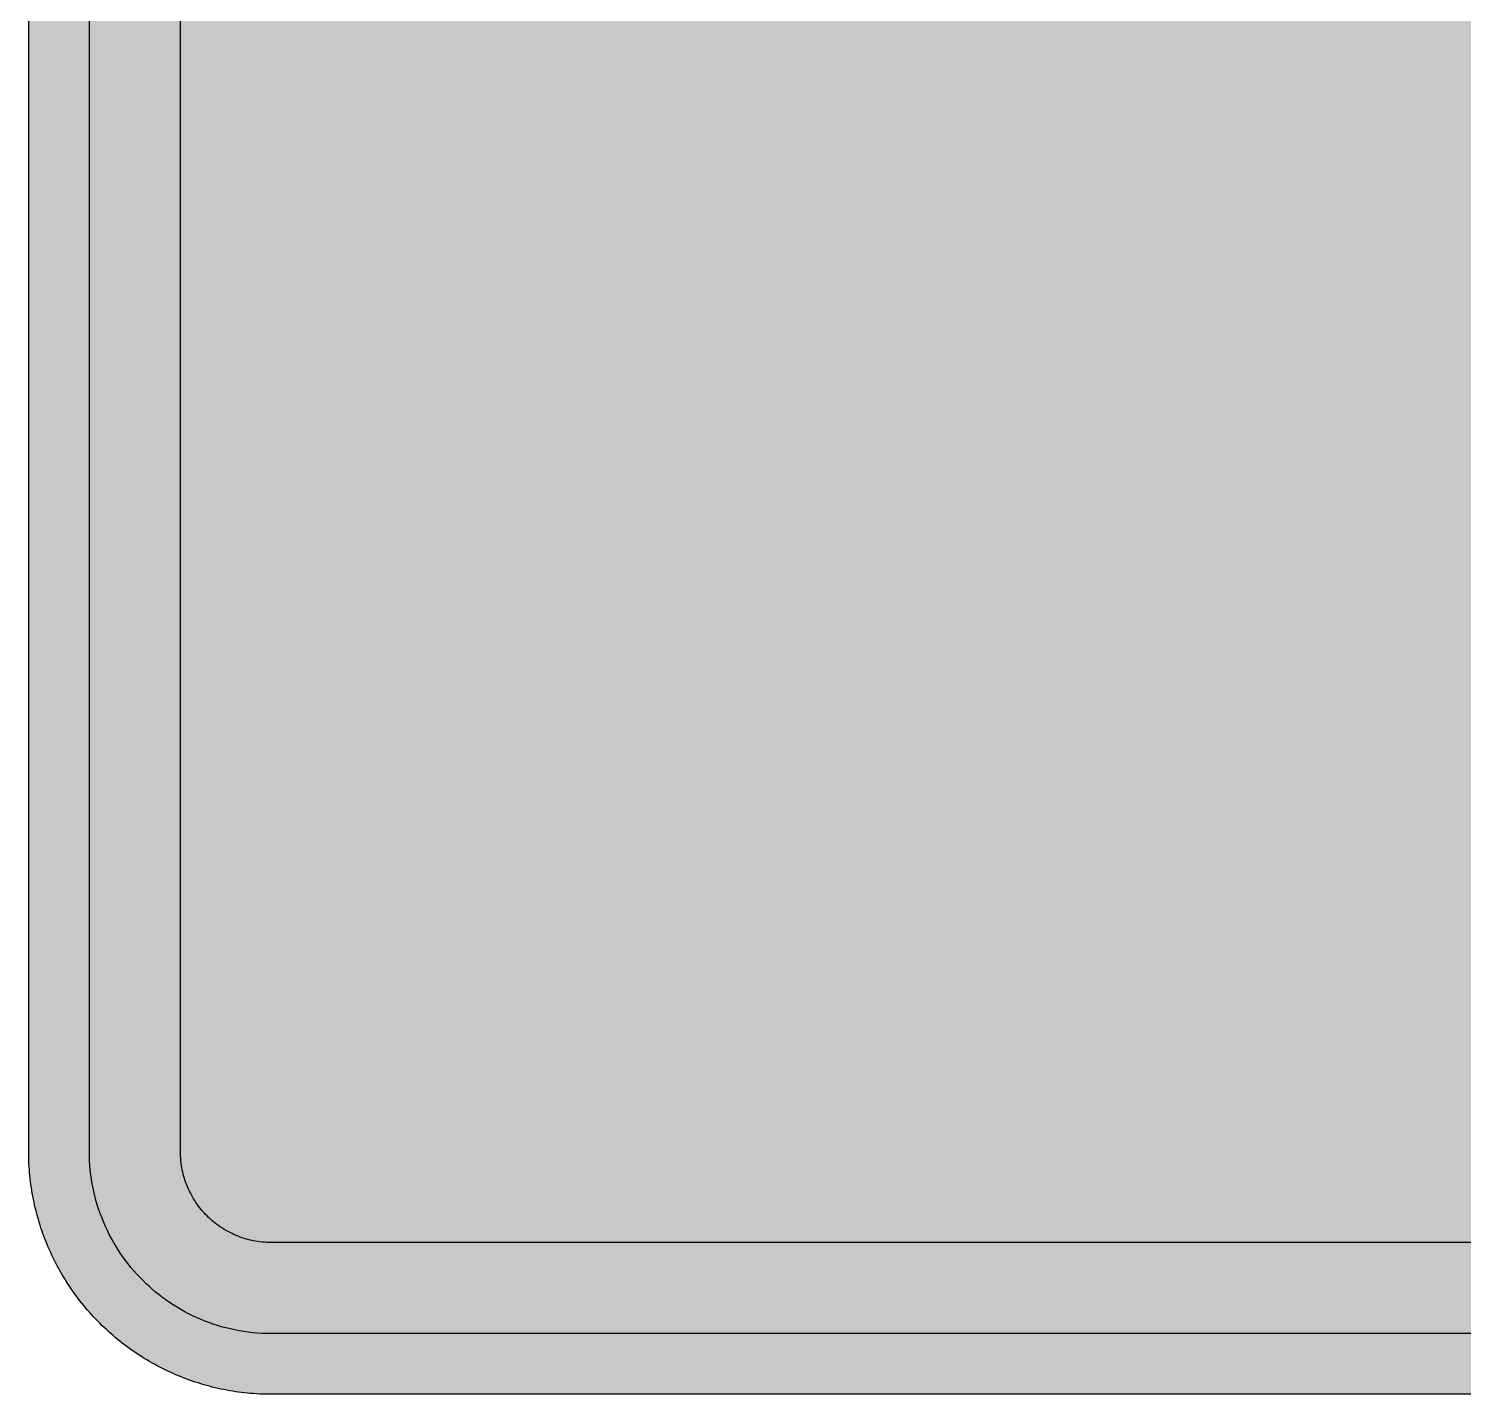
# Model space of a CAD drawing. Header units: millimetres. Extents: x 0 to 212, y 0 to 159.
# Drawn here: x 0.1 to 83.4, y 0.1 to 79.4 of the extents above; entities that cross this region are included whole.
import ezdxf

# ---------------------------------------------------------------- set-up
doc = ezdxf.new("R2010")
doc.units = ezdxf.units.MM

msp = doc.modelspace()

# ---------------------------------------------------------------- hatches: boundary and pattern name
for color, points in [(254, [(14.1633, 0.0536), (13.9878, 0.0533), (13.8125, 0.0559), (13.6373, 0.061), (13.462, 0.0686), (13.2893, 0.0787), (13.114, 0.0914), (12.9413, 0.1041), (12.7686, 0.1219), (12.5959, 0.1397), (12.4231, 0.16), (12.2504, 0.1829), (12.0777, 0.2057), (11.9075, 0.2337), (11.7373, 0.2616), (11.5672, 0.2921), (11.397, 0.3251), (11.2268, 0.3607), (11.0592, 0.3988), (10.8915, 0.4369), (10.7239, 0.4775), (10.5562, 0.5207), (10.3886, 0.5664), (10.2235, 0.6121), (10.0584, 0.6629), (9.8933, 0.7137), (9.7307, 0.7671), (9.5682, 0.8204), (9.4056, 0.8788), (9.2431, 0.9373), (9.083, 0.9982), (8.923, 1.0617), (8.763, 1.1252), (8.6055, 1.1938), (8.4455, 1.2624), (8.2906, 1.331), (8.1331, 1.4046), (7.9781, 1.4783), (7.8232, 1.5545), (7.6708, 1.6332), (7.5184, 1.7145), (7.366, 1.7958), (7.2161, 1.8796), (7.0663, 1.966), (6.919, 2.0523), (6.7716, 2.1438), (6.6243, 2.2352), (6.4795, 2.3266), (6.3348, 2.4232), (6.19, 2.5197), (6.0477, 2.6187), (5.908, 2.7178), (5.7683, 2.8194), (5.6286, 2.9235), (5.4915, 3.0302), (5.3543, 3.1369), (5.2197, 3.2461), (5.0851, 3.3579), (4.953, 3.4722), (4.8209, 3.5865), (4.6914, 3.7033), (4.5644, 3.8202), (4.4348, 3.9395), (4.3104, 4.0615), (4.1859, 4.1859), (4.0615, 4.3104), (3.9395, 4.4348), (3.8202, 4.5618), (3.7033, 4.6914), (3.5865, 4.8209), (3.4722, 4.953), (3.3579, 5.0851), (3.2487, 5.2197), (3.1369, 5.3543), (3.0302, 5.4915), (2.9235, 5.6286), (2.8194, 5.7683), (2.7178, 5.908), (2.6187, 6.0477), (2.5197, 6.19), (2.4232, 6.3348), (2.3266, 6.477), (2.2352, 6.6243), (2.1438, 6.7691), (2.0523, 6.919), (1.966, 7.0663), (1.8796, 7.2161), (1.7958, 7.366), (1.7145, 7.5184), (1.6332, 7.6708), (1.5545, 7.8232), (1.4783, 7.9781), (1.4046, 8.1331), (1.331, 8.2906), (1.2598, 8.4455), (1.1913, 8.603), (1.1252, 8.763), (1.0592, 8.923), (0.9982, 9.083), (0.9373, 9.2431), (0.8763, 9.4056), (0.8204, 9.5682), (0.7645, 9.7307), (0.7112, 9.8933), (0.6604, 10.0584), (0.6121, 10.2235), (0.5639, 10.3911), (0.5207, 10.5562), (0.4775, 10.7239), (0.4343, 10.8915), (0.3962, 11.0592), (0.3607, 11.2268), (0.3251, 11.397), (0.2921, 11.5672), (0.2616, 11.7373), (0.2311, 11.9075), (0.2057, 12.0802), (0.1803, 12.2504), (0.1575, 12.4231), (0.1372, 12.5959), (0.1194, 12.7686), (0.1041, 12.9413), (0.0889, 13.1166), (0.0787, 13.2893), (0.0686, 13.4645), (0.061, 13.6373), (0.0559, 13.8125), (0.0508, 13.9878), (0.0508, 14.163), (0.0522, 144.6925), (0.0508, 144.8664), (0.0559, 145.0416), (0.061, 145.2169), (0.0686, 145.3896), (0.0787, 145.5649), (0.0889, 145.7376), (0.1041, 145.9128), (0.1194, 146.0856), (0.1372, 146.2583), (0.1575, 146.431), (0.1803, 146.6037), (0.2057, 146.7739), (0.2311, 146.9466), (0.2616, 147.1168), (0.2921, 147.287), (0.3251, 147.4572), (0.3607, 147.6248), (0.3962, 147.795), (0.4343, 147.9626), (0.4775, 148.1303), (0.5207, 148.2979), (0.5639, 148.463), (0.6121, 148.6281), (0.6604, 148.7932), (0.7112, 148.9583), (0.7645, 149.1234), (0.8204, 149.286), (0.8763, 149.4485), (0.9373, 149.6111), (0.9982, 149.7711), (1.0592, 149.9311), (1.1252, 150.0911), (1.1913, 150.2486), (1.2598, 150.4061), (1.331, 150.5636), (1.4046, 150.7185), (1.4783, 150.876), (1.5545, 151.0284), (1.6332, 151.1833), (1.7145, 151.3357), (1.7958, 151.4856), (1.8796, 151.638), (1.966, 151.7879), (2.0523, 151.9352), (2.1438, 152.0825), (2.2352, 152.2298), (2.3266, 152.3746), (2.4232, 152.5194), (2.5197, 152.6616), (2.6187, 152.8039), (2.7178, 152.9461), (2.8194, 153.0858), (2.9235, 153.2255), (3.0302, 153.3627), (3.1369, 153.4973), (3.2487, 153.6344), (3.3579, 153.7665), (3.4722, 153.8986), (3.5865, 154.0307), (3.7033, 154.1602), (3.8202, 154.2898), (3.9395, 154.4168), (4.0615, 154.5438), (4.1859, 154.6682), (4.3104, 154.7901), (4.4348, 154.9121), (4.5644, 155.034), (4.6914, 155.1508), (4.8209, 155.2677), (4.953, 155.382), (5.0851, 155.4937), (5.2197, 155.6055), (5.3543, 155.7147), (5.4915, 155.8239), (5.6286, 155.9281), (5.7683, 156.0322), (5.908, 156.1338), (6.0477, 156.2354), (6.19, 156.3345), (6.3348, 156.431), (6.4795, 156.525), (6.6243, 156.6189), (6.7716, 156.7104), (6.919, 156.7993), (7.0663, 156.8882), (7.2161, 156.9745), (7.366, 157.0584), (7.5184, 157.1396), (7.6708, 157.2209), (7.8232, 157.2971), (7.9781, 157.3733), (8.1331, 157.4495), (8.2906, 157.5206), (8.4455, 157.5918), (8.6055, 157.6603), (8.763, 157.7289), (8.923, 157.7924), (9.083, 157.8559), (9.2431, 157.9169), (9.4056, 157.9753), (9.5682, 158.0337), (9.7307, 158.0871), (9.8933, 158.1404), (10.0584, 158.1912), (10.2235, 158.242), (10.3886, 158.2877), (10.5562, 158.3334), (10.7239, 158.3766), (10.8915, 158.4173), (11.0592, 158.4579), (11.2268, 158.4935), (11.397, 158.529), (11.5672, 158.562), (11.7373, 158.5925), (11.9075, 158.6205), (12.0777, 158.6484), (12.2504, 158.6713), (12.4231, 158.6941), (12.5959, 158.7144), (12.7686, 158.7322), (12.9413, 158.75), (13.114, 158.7627), (13.2893, 158.7754), (13.462, 158.7856), (13.6373, 158.7932), (13.8125, 158.7983), (13.9878, 158.8008), (14.163, 158.8033), (197.6078, 158.8036), (197.7822, 158.8008), (197.9574, 158.7983), (198.1327, 158.7932), (198.3054, 158.7856), (198.4807, 158.7754), (198.6534, 158.7627), (198.8287, 158.75), (199.0014, 158.7322), (199.1741, 158.7144), (199.3468, 158.6941), (199.5195, 158.6713), (199.6897, 158.6484), (199.8624, 158.6205), (200.0326, 158.5925), (200.2028, 158.562), (200.373, 158.529), (200.5432, 158.4935), (200.7108, 158.4579), (200.8784, 158.4173), (201.0461, 158.3766), (201.2137, 158.3334), (201.3788, 158.2877), (201.5465, 158.242), (201.7116, 158.1912), (201.8767, 158.1404), (202.0392, 158.0871), (202.2018, 158.0337), (202.3643, 157.9753), (202.5269, 157.9169), (202.6869, 157.8559), (202.8469, 157.7924), (203.007, 157.7289), (203.167, 157.6603), (203.3245, 157.5918), (203.4794, 157.5206), (203.6369, 157.4495), (203.7918, 157.3733), (203.9468, 157.2971), (204.0992, 157.2209), (204.2516, 157.1396), (204.404, 157.0584), (204.5538, 156.9745), (204.7037, 156.8882), (204.8535, 156.7993), (205.0009, 156.7104), (205.1456, 156.6189), (205.293, 156.525), (205.4352, 156.431), (205.58, 156.3345), (205.7222, 156.2354), (205.8619, 156.1338), (206.0016, 156.0322), (206.1413, 155.9281), (206.2785, 155.8239), (206.4156, 155.7147), (206.5503, 155.6055), (206.6849, 155.4937), (206.817, 155.382), (206.949, 155.2677), (207.0786, 155.1508), (207.2081, 155.034), (207.3351, 154.9121), (207.4596, 154.7901), (207.584, 154.6682), (207.7085, 154.5438), (207.8304, 154.4168), (207.9498, 154.2898), (208.0666, 154.1602), (208.1835, 154.0307), (208.2978, 153.8986), (208.4121, 153.7665), (208.5238, 153.6344), (208.6331, 153.4973), (208.7397, 153.3627), (208.8464, 153.2255), (208.9506, 153.0858), (209.0522, 152.9461), (209.1512, 152.8039), (209.2503, 152.6616), (209.3468, 152.5194), (209.4433, 152.3746), (209.5348, 152.2298), (209.6262, 152.0825), (209.7176, 151.9352), (209.804, 151.7879), (209.8904, 151.638), (209.9742, 151.4856), (210.0555, 151.3357), (210.1367, 151.1833), (210.2155, 151.0284), (210.2917, 150.876), (210.3653, 150.7185), (210.439, 150.5636), (210.5076, 150.4061), (210.5762, 150.2486), (210.6447, 150.0911), (210.7082, 149.9311), (210.7717, 149.7711), (210.8327, 149.6111), (210.8911, 149.4485), (210.9495, 149.286), (211.0029, 149.1234), (211.0562, 148.9583), (211.107, 148.7932), (211.1578, 148.6281), (211.2035, 148.463), (211.2493, 148.2979), (211.2924, 148.1303), (211.3331, 147.9626), (211.3712, 147.795), (211.4093, 147.6248), (211.4448, 147.4572), (211.4779, 147.287), (211.5083, 147.1168), (211.5363, 146.9466), (211.5642, 146.7739), (211.5871, 146.6037), (211.6099, 146.431), (211.6303, 146.2583), (211.648, 146.0856), (211.6658, 145.9128), (211.6785, 145.7376), (211.6912, 145.5649), (211.7014, 145.3896), (211.709, 145.2169), (211.7141, 145.0416), (211.7166, 144.8664), (211.7166, 144.6911), (211.7189, 14.1647), (211.7166, 13.9878), (211.7141, 13.8125), (211.709, 13.6373), (211.7014, 13.4645), (211.6912, 13.2893), (211.6785, 13.1166), (211.6658, 12.9413), (211.648, 12.7686), (211.6303, 12.5959), (211.6099, 12.4231), (211.5871, 12.2504), (211.5642, 12.0802), (211.5363, 11.9075), (211.5083, 11.7373), (211.4779, 11.5672), (211.4448, 11.397), (211.4093, 11.2268), (211.3712, 11.0592), (211.3331, 10.8915), (211.2924, 10.7239), (211.2493, 10.5562), (211.2035, 10.3911), (211.1578, 10.2235), (211.107, 10.0584), (211.0562, 9.8933), (211.0029, 9.7307), (210.9495, 9.5682), (210.8911, 9.4056), (210.8327, 9.2431), (210.7717, 9.083), (210.7082, 8.923), (210.6447, 8.763), (210.5762, 8.603), (210.5076, 8.4455), (210.439, 8.2906), (210.3653, 8.1331), (210.2917, 7.9781), (210.2155, 7.8232), (210.1367, 7.6708), (210.0555, 7.5184), (209.9742, 7.366), (209.8904, 7.2161), (209.804, 7.0663), (209.7176, 6.919), (209.6262, 6.7691), (209.5348, 6.6243), (209.4433, 6.477), (209.3468, 6.3348), (209.2503, 6.19), (209.1512, 6.0477), (209.0522, 5.908), (208.9506, 5.7683), (208.8464, 5.6286), (208.7397, 5.4915), (208.6331, 5.3543), (208.5238, 5.2197), (208.4121, 5.0851), (208.2978, 4.953), (208.1835, 4.8209), (208.0666, 4.6914), (207.9498, 4.5618), (207.8304, 4.4348), (207.7085, 4.3104), (207.584, 4.1859), (207.4596, 4.0615), (207.3351, 3.9395), (207.2081, 3.8202), (207.0786, 3.7033), (206.949, 3.5865), (206.817, 3.4722), (206.6849, 3.3579), (206.5503, 3.2461), (206.4156, 3.1369), (206.2785, 3.0302), (206.1413, 2.9235), (206.0016, 2.8194), (205.8619, 2.7178), (205.7222, 2.6187), (205.58, 2.5197), (205.4352, 2.4232), (205.293, 2.3266), (205.1456, 2.2352), (205.0009, 2.1438), (204.8535, 2.0523), (204.7037, 1.966), (204.5538, 1.8796), (204.404, 1.7958), (204.2516, 1.7145), (204.0992, 1.6332), (203.9468, 1.5545), (203.7918, 1.4783), (203.6369, 1.4046), (203.4794, 1.331), (203.3245, 1.2624), (203.167, 1.1938), (203.007, 1.1252), (202.8469, 1.0617), (202.6869, 0.9982), (202.5269, 0.9373), (202.3643, 0.8788), (202.2018, 0.8204), (202.0392, 0.7671), (201.8767, 0.7137), (201.7116, 0.6629), (201.5465, 0.6121), (201.3788, 0.5664), (201.2137, 0.5207), (201.0461, 0.4775), (200.8784, 0.4369), (200.7108, 0.3988), (200.5432, 0.3607), (200.373, 0.3251), (200.2028, 0.2921), (200.0326, 0.2616), (199.8624, 0.2337), (199.6897, 0.2057), (199.5195, 0.1829), (199.3468, 0.16), (199.1741, 0.1397), (199.0014, 0.1219), (198.8287, 0.1041), (198.6534, 0.0914), (198.4807, 0.0787), (198.3054, 0.0686), (198.1327, 0.061), (197.9574, 0.0559), (197.7822, 0.0533), (197.6069, 0.0533)]), (59, [(14.1633, 3.5814), (13.8887, 3.5839), (13.6169, 3.5941), (13.3477, 3.6119), (13.081, 3.6347), (12.8143, 3.6652), (12.5501, 3.7008), (12.2885, 3.7465), (12.0294, 3.7948), (11.7729, 3.8506), (11.5164, 3.9141), (11.2649, 3.9827), (11.016, 4.0564), (10.7671, 4.1351), (10.5232, 4.2215), (10.2819, 4.3129), (10.0432, 4.412), (9.8069, 4.5161), (9.5733, 4.6228), (9.3447, 4.7371), (9.1186, 4.8565), (8.8951, 4.9809), (8.6741, 5.113), (8.4582, 5.2476), (8.2448, 5.3873), (8.0366, 5.5321), (7.8308, 5.682), (7.6276, 5.8369), (7.4295, 5.9969), (7.2365, 6.1595), (7.046, 6.3297), (6.8605, 6.5024), (6.6777, 6.6802), (6.5024, 6.8605), (6.3271, 7.046), (6.1595, 7.2365), (5.9969, 7.432), (5.8369, 7.6302), (5.682, 7.8308), (5.5321, 8.0366), (5.3873, 8.2448), (5.2451, 8.4582), (5.1105, 8.6741), (4.9809, 8.8951), (4.8565, 9.1186), (4.7371, 9.3447), (4.6228, 9.5758), (4.5136, 9.8069), (4.4094, 10.0432), (4.3129, 10.2819), (4.2215, 10.5232), (4.1351, 10.7696), (4.0538, 11.016), (3.9802, 11.2649), (3.9116, 11.5189), (3.8506, 11.7729), (3.7948, 12.0294), (3.744, 12.2911), (3.7008, 12.5527), (3.6627, 12.8143), (3.6322, 13.081), (3.6093, 13.3502), (3.5916, 13.6195), (3.5814, 13.8913), (3.5789, 14.163), (3.58, 144.6925), (3.5814, 144.9654), (3.5916, 145.2347), (3.6093, 145.5064), (3.6322, 145.7731), (3.6627, 146.0398), (3.7008, 146.304), (3.744, 146.5656), (3.7948, 146.8247), (3.8506, 147.0812), (3.9116, 147.3352), (3.9802, 147.5892), (4.0538, 147.8382), (4.1351, 148.0845), (4.2215, 148.3309), (4.3129, 148.5722), (4.4094, 148.811), (4.5136, 149.0472), (4.6228, 149.2783), (4.7371, 149.5095), (4.8565, 149.7355), (4.9809, 149.9591), (5.1105, 150.1775), (5.2451, 150.3959), (5.3873, 150.6093), (5.5321, 150.8176), (5.682, 151.0233), (5.8369, 151.224), (5.9969, 151.4221), (6.1595, 151.6177), (6.3271, 151.8056), (6.5024, 151.9936), (6.6777, 152.1739), (6.8605, 152.3517), (7.046, 152.5245), (7.2365, 152.6946), (7.4295, 152.8572), (7.6276, 153.0172), (7.8308, 153.1722), (8.0366, 153.322), (8.2448, 153.4668), (8.4582, 153.6065), (8.6741, 153.7411), (8.8951, 153.8732), (9.1186, 153.9977), (9.3447, 154.117), (9.5733, 154.2313), (9.8069, 154.3406), (10.0432, 154.4422), (10.2819, 154.5412), (10.5232, 154.6327), (10.7671, 154.719), (11.016, 154.7978), (11.2649, 154.874), (11.5164, 154.9425), (11.7729, 155.0035), (12.0294, 155.0594), (12.2885, 155.1102), (12.5501, 155.1534), (12.8143, 155.1889), (13.081, 155.2194), (13.3477, 155.2448), (13.6169, 155.26), (13.8887, 155.2702), (14.163, 155.2753), (197.6078, 155.2758), (197.8787, 155.2702), (198.1505, 155.26), (198.4197, 155.2448), (198.689, 155.2194), (198.9557, 155.1889), (199.2173, 155.1534), (199.4789, 155.1102), (199.7405, 155.0594), (199.9971, 155.0035), (200.2511, 154.9425), (200.5051, 154.874), (200.754, 154.7978), (201.0004, 154.719), (201.2467, 154.6327), (201.488, 154.5412), (201.7268, 154.4422), (201.963, 154.3406), (202.1942, 154.2313), (202.4253, 154.117), (202.6514, 153.9977), (202.8749, 153.8732), (203.0959, 153.7411), (203.3118, 153.6065), (203.5251, 153.4668), (203.7334, 153.322), (203.9391, 153.1722), (204.1398, 153.0172), (204.3379, 152.8572), (204.5335, 152.6946), (204.724, 152.5245), (204.9094, 152.3517), (205.0898, 152.1739), (205.2676, 151.9936), (205.4403, 151.8056), (205.6105, 151.6177), (205.773, 151.4221), (205.933, 151.224), (206.088, 151.0233), (206.2378, 150.8176), (206.3826, 150.6093), (206.5223, 150.3959), (206.6569, 150.1775), (206.789, 149.9591), (206.9135, 149.7355), (207.0329, 149.5095), (207.1472, 149.2783), (207.2538, 149.0472), (207.358, 148.811), (207.457, 148.5722), (207.5485, 148.3309), (207.6348, 148.0845), (207.7136, 147.8382), (207.7872, 147.5892), (207.8558, 147.3352), (207.9193, 147.0812), (207.9752, 146.8247), (208.0235, 146.5656), (208.0692, 146.304), (208.1047, 146.0398), (208.1352, 145.7731), (208.1581, 145.5064), (208.1759, 145.2347), (208.186, 144.9654), (208.1911, 144.6911), (208.1911, 14.1647), (208.186, 13.8913), (208.1759, 13.6195), (208.1581, 13.3502), (208.1352, 13.081), (208.1047, 12.8143), (208.0692, 12.5527), (208.0235, 12.2911), (207.9752, 12.0294), (207.9193, 11.7729), (207.8558, 11.5189), (207.7872, 11.2649), (207.7136, 11.016), (207.6348, 10.7696), (207.5485, 10.5232), (207.457, 10.2819), (207.358, 10.0432), (207.2538, 9.8069), (207.1472, 9.5758), (207.0329, 9.3447), (206.9135, 9.1186), (206.789, 8.8951), (206.6569, 8.6741), (206.5223, 8.4582), (206.3826, 8.2448), (206.2378, 8.0366), (206.088, 7.8308), (205.933, 7.6302), (205.773, 7.432), (205.6105, 7.2365), (205.4403, 7.046), (205.2676, 6.8605), (205.0898, 6.6802), (204.9094, 6.5024), (204.724, 6.3297), (204.5335, 6.1595), (204.3379, 5.9969), (204.1398, 5.8369), (203.9391, 5.682), (203.7334, 5.5321), (203.5251, 5.3873), (203.3118, 5.2476), (203.0959, 5.113), (202.8749, 4.9809), (202.6514, 4.8565), (202.4253, 4.7371), (202.1942, 4.6228), (201.963, 4.5161), (201.7268, 4.412), (201.488, 4.3129), (201.2467, 4.2215), (201.0004, 4.1351), (200.754, 4.0564), (200.5051, 3.9827), (200.2511, 3.9141), (199.9971, 3.8506), (199.7405, 3.7948), (199.4789, 3.7465), (199.2173, 3.7008), (198.9557, 3.6652), (198.689, 3.6347), (198.4197, 3.6119), (198.1505, 3.5941), (197.8787, 3.5839), (197.6069, 3.5789)]), (254, [(14.1633, 8.8731), (14.0259, 8.8748), (13.8887, 8.8798), (13.7541, 8.8875), (13.622, 8.9002), (13.4874, 8.9154), (13.3553, 8.9332), (13.2258, 8.9535), (13.0962, 8.9789), (12.9667, 9.0068), (12.8397, 9.0373), (12.7127, 9.0729), (12.5882, 9.1084), (12.4663, 9.1491), (12.3419, 9.1923), (12.2225, 9.238), (12.1031, 9.2888), (11.9837, 9.3396), (11.8694, 9.3929), (11.7526, 9.4513), (11.6408, 9.5098), (11.5291, 9.5733), (11.4198, 9.6368), (11.3106, 9.7053), (11.2039, 9.7765), (11.0998, 9.8476), (10.9957, 9.9238), (10.8966, 10), (10.7975, 10.0787), (10.6985, 10.1625), (10.6045, 10.2464), (10.5105, 10.3327), (10.4216, 10.4216), (10.3327, 10.5131), (10.2464, 10.6045), (10.16, 10.701), (10.0787, 10.7975), (10, 10.8966), (9.9212, 10.9982), (9.8476, 11.0998), (9.7739, 11.2039), (9.7053, 11.3106), (9.6368, 11.4198), (9.5707, 11.5291), (9.5098, 11.6408), (9.4488, 11.7551), (9.3929, 11.8694), (9.337, 11.9863), (9.2862, 12.1031), (9.238, 12.2225), (9.1923, 12.3444), (9.1491, 12.4663), (9.1084, 12.5908), (9.0703, 12.7152), (9.0373, 12.8397), (9.0068, 12.9692), (8.9789, 13.0962), (8.9535, 13.2258), (8.9306, 13.3579), (8.9129, 13.4899), (8.8976, 13.622), (8.8849, 13.7566), (8.8773, 13.8913), (8.8722, 14.0259), (8.8697, 14.163), (8.8717, 144.6925), (8.8722, 144.8283), (8.8773, 144.9629), (8.8849, 145.0975), (8.8976, 145.2321), (8.9129, 145.3642), (8.9306, 145.4963), (8.9535, 145.6284), (8.9789, 145.7579), (9.0068, 145.8849), (9.0373, 146.0144), (9.0703, 146.1389), (9.1084, 146.2634), (9.1491, 146.3878), (9.1923, 146.5097), (9.238, 146.6317), (9.2862, 146.751), (9.337, 146.8679), (9.3929, 146.9847), (9.4488, 147.099), (9.5098, 147.2133), (9.5707, 147.3251), (9.6368, 147.4343), (9.7053, 147.5435), (9.7739, 147.6502), (9.8476, 147.7543), (9.9212, 147.8559), (10, 147.9575), (10.0787, 148.0566), (10.16, 148.1531), (10.2464, 148.2496), (10.3327, 148.3411), (10.4216, 148.4325), (10.5105, 148.5214), (10.6045, 148.6078), (10.6985, 148.6916), (10.7975, 148.7754), (10.8966, 148.8542), (10.9957, 148.9304), (11.0998, 149.0066), (11.2039, 149.0777), (11.3106, 149.1488), (11.4198, 149.2174), (11.5291, 149.2809), (11.6408, 149.3444), (11.7526, 149.4028), (11.8694, 149.4612), (11.9837, 149.5146), (12.1031, 149.5679), (12.2225, 149.6162), (12.3419, 149.6619), (12.4663, 149.7051), (12.5882, 149.7457), (12.7127, 149.7813), (12.8397, 149.8168), (12.9667, 149.8473), (13.0962, 149.8752), (13.2258, 149.9006), (13.3553, 149.921), (13.4874, 149.9413), (13.622, 149.9565), (13.7541, 149.9667), (13.8887, 149.9768), (14.0259, 149.9819), (14.163, 149.9819), (197.6078, 149.9842), (197.7441, 149.9819), (197.8787, 149.9768), (198.0133, 149.9667), (198.1479, 149.9565), (198.28, 149.9413), (198.4121, 149.921), (198.5442, 149.9006), (198.6737, 149.8752), (198.8007, 149.8473), (198.9303, 149.8168), (199.0547, 149.7813), (199.1792, 149.7457), (199.3036, 149.7051), (199.4256, 149.6619), (199.5475, 149.6162), (199.6669, 149.5679), (199.7837, 149.5146), (199.9005, 149.4612), (200.0148, 149.4028), (200.1291, 149.3444), (200.2409, 149.2809), (200.3501, 149.2174), (200.4593, 149.1488), (200.566, 149.0777), (200.6702, 149.0066), (200.7718, 148.9304), (200.8734, 148.8542), (200.9724, 148.7754), (201.0689, 148.6916), (201.1655, 148.6078), (201.2569, 148.5214), (201.3483, 148.4325), (201.4372, 148.3411), (201.5236, 148.2496), (201.6074, 148.1531), (201.6912, 148.0566), (201.77, 147.9575), (201.8462, 147.8559), (201.9224, 147.7543), (201.9935, 147.6502), (202.0646, 147.5435), (202.1332, 147.4343), (202.1967, 147.3251), (202.2602, 147.2133), (202.3186, 147.099), (202.377, 146.9847), (202.4304, 146.8679), (202.4812, 146.751), (202.532, 146.6317), (202.5777, 146.5097), (202.6209, 146.3878), (202.6615, 146.2634), (202.6971, 146.1389), (202.7326, 146.0144), (202.7631, 145.8849), (202.7911, 145.7579), (202.8165, 145.6284), (202.8368, 145.4963), (202.8546, 145.3642), (202.8698, 145.2321), (202.8825, 145.0975), (202.8901, 144.9629), (202.8952, 144.8283), (202.8977, 144.6911), (202.8994, 14.1647), (202.8952, 14.0259), (202.8901, 13.8913), (202.8825, 13.7566), (202.8698, 13.622), (202.8546, 13.4899), (202.8368, 13.3579), (202.8165, 13.2258), (202.7911, 13.0962), (202.7631, 12.9692), (202.7326, 12.8397), (202.6971, 12.7152), (202.6615, 12.5908), (202.6209, 12.4663), (202.5777, 12.3444), (202.532, 12.2225), (202.4812, 12.1031), (202.4304, 11.9863), (202.377, 11.8694), (202.3186, 11.7551), (202.2602, 11.6408), (202.1967, 11.5291), (202.1332, 11.4198), (202.0646, 11.3106), (201.9935, 11.2039), (201.9224, 11.0998), (201.8462, 10.9982), (201.77, 10.8966), (201.6912, 10.7975), (201.6074, 10.701), (201.5236, 10.6045), (201.4372, 10.5131), (201.3483, 10.4216), (201.2569, 10.3327), (201.1655, 10.2464), (201.0689, 10.1625), (200.9724, 10.0787), (200.8734, 10), (200.7718, 9.9238), (200.6702, 9.8476), (200.566, 9.7765), (200.4593, 9.7053), (200.3501, 9.6368), (200.2409, 9.5733), (200.1291, 9.5098), (200.0148, 9.4513), (199.9005, 9.3929), (199.7837, 9.3396), (199.6669, 9.2888), (199.5475, 9.238), (199.4256, 9.1923), (199.3036, 9.1491), (199.1792, 9.1084), (199.0547, 9.0729), (198.9303, 9.0373), (198.8007, 9.0068), (198.6737, 8.9789), (198.5442, 8.9535), (198.4121, 8.9332), (198.28, 8.9154), (198.1479, 8.9002), (198.0133, 8.8875), (197.8787, 8.8798), (197.7441, 8.8748), (197.6069, 8.8722)])]:
    msp.add_hatch(color=color).paths.add_polyline_path(points)
h = msp.add_hatch(color=59)
edge = h.paths.add_edge_path()
edge.add_line((78.2105, 69.8316), (78.2091, 69.6443))
edge.add_line((78.2091, 69.6443), (78.2041, 69.4614))
edge.add_line((78.2041, 69.4614), (78.199, 69.2836))
edge.add_line((78.199, 69.2836), (78.1914, 69.1083))
edge.add_line((78.1914, 69.1083), (78.1812, 68.9407))
edge.add_line((78.1812, 68.9407), (78.1685, 68.773))
edge.add_line((78.1685, 68.773), (78.1533, 68.6105))
edge.add_line((78.1533, 68.6105), (78.138, 68.453))
edge.add_line((78.138, 68.453), (78.1177, 68.2981))
edge.add_line((78.1177, 68.2981), (78.0974, 68.1482))
edge.add_line((78.0974, 68.1482), (78.0745, 68.0009))
edge.add_line((78.0745, 68.0009), (78.0491, 67.8586))
edge.add_line((78.0491, 67.8586), (78.0212, 67.7189))
edge.add_line((78.0212, 67.7189), (77.9932, 67.5843))
edge.add_line((77.9932, 67.5843), (77.9602, 67.4522))
edge.add_line((77.9602, 67.4522), (77.9272, 67.3227))
edge.add_line((77.9272, 67.3227), (77.8916, 67.1982))
edge.add_line((77.8916, 67.1982), (77.8535, 67.0789))
edge.add_line((77.8535, 67.0789), (77.8129, 66.9595))
edge.add_line((77.8129, 66.9595), (77.7697, 66.8452))
edge.add_line((77.7697, 66.8452), (77.7265, 66.736))
edge.add_line((77.7265, 66.736), (77.6808, 66.6267))
edge.add_line((77.6808, 66.6267), (77.6326, 66.5226))
edge.add_line((77.6326, 66.5226), (77.5818, 66.4235))
edge.add_line((77.5818, 66.4235), (77.531, 66.3245))
edge.add_line((77.531, 66.3245), (77.4776, 66.2305))
edge.add_line((77.4776, 66.2305), (77.4192, 66.1391))
edge.add_line((77.4192, 66.1391), (77.3633, 66.0502))
edge.add_line((77.3633, 66.0502), (77.3024, 65.9663))
edge.add_line((77.3024, 65.9663), (77.2414, 65.8851))
edge.add_line((77.2414, 65.8851), (77.1779, 65.8063))
edge.add_line((77.1779, 65.8063), (77.1119, 65.7301))
edge.add_line((77.1119, 65.7301), (77.0433, 65.6565))
edge.add_line((77.0433, 65.6565), (76.9747, 65.5879))
edge.add_line((76.9747, 65.5879), (76.9036, 65.5193))
edge.add_line((76.9036, 65.5193), (76.8299, 65.4558))
edge.add_line((76.8299, 65.4558), (76.7563, 65.3948))
edge.add_line((76.7563, 65.3948), (76.6775, 65.3339))
edge.add_line((76.6775, 65.3339), (76.6013, 65.278))
edge.add_line((76.6013, 65.278), (76.52, 65.2247))
edge.add_line((76.52, 65.2247), (76.4388, 65.1739))
edge.add_line((76.4388, 65.1739), (76.3549, 65.1256))
edge.add_line((76.3549, 65.1256), (76.2686, 65.0799))
edge.add_line((76.2686, 65.0799), (76.1797, 65.0367))
edge.add_line((76.1797, 65.0367), (76.0908, 64.9961))
edge.add_line((76.0908, 64.9961), (75.9993, 64.958))
edge.add_line((75.9993, 64.958), (75.9079, 64.9224))
edge.add_line((75.9079, 64.9224), (75.8139, 64.8894))
edge.add_line((75.8139, 64.8894), (75.7174, 64.8589))
edge.add_line((75.7174, 64.8589), (75.6209, 64.831))
edge.add_line((75.6209, 64.831), (75.5193, 64.803))
edge.add_line((75.5193, 64.803), (75.4202, 64.7776))
edge.add_line((75.4202, 64.7776), (75.3161, 64.7573))
edge.add_line((75.3161, 64.7573), (75.2119, 64.737))
edge.add_line((75.2119, 64.737), (75.1053, 64.7192))
edge.add_line((75.1053, 64.7192), (74.9986, 64.704))
edge.add_line((74.9986, 64.704), (74.8894, 64.6887))
edge.add_line((74.8894, 64.6887), (74.7801, 64.676))
edge.add_line((74.7801, 64.676), (74.6658, 64.6659))
edge.add_line((74.6658, 64.6659), (74.5541, 64.6582))
edge.add_line((74.5541, 64.6582), (74.4372, 64.6532))
edge.add_line((74.4372, 64.6532), (74.3204, 64.6481))
edge.add_line((74.3204, 64.6481), (74.201, 64.6455))
edge.add_line((74.201, 64.6455), (74.0816, 64.6455))
edge.add_line((74.0816, 64.6455), (70.9443, 64.6462))
edge.add_line((70.9443, 64.6462), (70.9443, 74.8065))
edge.add_line((70.9443, 74.8065), (74.0833, 74.8065))
edge.add_line((74.0833, 74.8065), (74.201, 74.803))
edge.add_line((74.201, 74.803), (74.3204, 74.8005))
edge.add_line((74.3204, 74.8005), (74.4372, 74.7954))
edge.add_line((74.4372, 74.7954), (74.5541, 74.7878))
edge.add_line((74.5541, 74.7878), (74.6658, 74.7801))
edge.add_line((74.6658, 74.7801), (74.7801, 74.7674))
edge.add_line((74.7801, 74.7674), (74.8894, 74.7547))
edge.add_line((74.8894, 74.7547), (74.9986, 74.737))
edge.add_line((74.9986, 74.737), (75.1053, 74.7192))
edge.add_line((75.1053, 74.7192), (75.2119, 74.6989))
edge.add_line((75.2119, 74.6989), (75.3161, 74.676))
edge.add_line((75.3161, 74.676), (75.4202, 74.6506))
edge.add_line((75.4202, 74.6506), (75.5193, 74.6252))
edge.add_line((75.5193, 74.6252), (75.6209, 74.5947))
edge.add_line((75.6209, 74.5947), (75.7174, 74.5642))
edge.add_line((75.7174, 74.5642), (75.8139, 74.5287))
edge.add_line((75.8139, 74.5287), (75.9079, 74.4931))
edge.add_line((75.9079, 74.4931), (75.9993, 74.455))
edge.add_line((75.9993, 74.455), (76.0908, 74.4118))
edge.add_line((76.0908, 74.4118), (76.1797, 74.3687))
edge.add_line((76.1797, 74.3687), (76.2686, 74.3229))
edge.add_line((76.2686, 74.3229), (76.3549, 74.2747))
edge.add_line((76.3549, 74.2747), (76.4388, 74.2239))
edge.add_line((76.4388, 74.2239), (76.52, 74.1705))
edge.add_line((76.52, 74.1705), (76.6013, 74.1147))
edge.add_line((76.6013, 74.1147), (76.6775, 74.0562))
edge.add_line((76.6775, 74.0562), (76.7563, 73.9953))
edge.add_line((76.7563, 73.9953), (76.8299, 73.9318))
edge.add_line((76.8299, 73.9318), (76.9036, 73.8683))
edge.add_line((76.9036, 73.8683), (76.9747, 73.7997))
edge.add_line((76.9747, 73.7997), (77.0433, 73.7286))
edge.add_line((77.0433, 73.7286), (77.1119, 73.6549))
edge.add_line((77.1119, 73.6549), (77.1779, 73.5787))
edge.add_line((77.1779, 73.5787), (77.2414, 73.5))
edge.add_line((77.2414, 73.5), (77.3024, 73.4187))
edge.add_line((77.3024, 73.4187), (77.3633, 73.3349))
edge.add_line((77.3633, 73.3349), (77.4192, 73.246))
edge.add_line((77.4192, 73.246), (77.4776, 73.1571))
edge.add_line((77.4776, 73.1571), (77.531, 73.0656))
edge.add_line((77.531, 73.0656), (77.5818, 72.9717))
edge.add_line((77.5818, 72.9717), (77.6326, 72.8726))
edge.add_line((77.6326, 72.8726), (77.6808, 72.7735))
edge.add_line((77.6808, 72.7735), (77.7265, 72.6694))
edge.add_line((77.7265, 72.6694), (77.7697, 72.5627))
edge.add_line((77.7697, 72.5627), (77.8129, 72.4535))
edge.add_line((77.8129, 72.4535), (77.8535, 72.3417))
edge.add_line((77.8535, 72.3417), (77.8916, 72.2274))
edge.add_line((77.8916, 72.2274), (77.9272, 72.1106))
edge.add_line((77.9272, 72.1106), (77.9602, 71.9912))
edge.add_line((77.9602, 71.9912), (77.9932, 71.8668))
edge.add_line((77.9932, 71.8668), (78.0212, 71.7423))
edge.add_line((78.0212, 71.7423), (78.0491, 71.6128))
edge.add_line((78.0491, 71.6128), (78.0745, 71.4807))
edge.add_line((78.0745, 71.4807), (78.0974, 71.3461))
edge.add_line((78.0974, 71.3461), (78.1177, 71.2089))
edge.add_line((78.1177, 71.2089), (78.138, 71.0667))
edge.add_line((78.138, 71.0667), (78.1533, 70.9244))
edge.add_line((78.1533, 70.9244), (78.1685, 70.7771))
edge.add_line((78.1685, 70.7771), (78.1812, 70.6272))
edge.add_line((78.1812, 70.6272), (78.1914, 70.4723))
edge.add_line((78.1914, 70.4723), (78.199, 70.3174))
edge.add_line((78.199, 70.3174), (78.2041, 70.1573))
edge.add_line((78.2041, 70.1573), (78.2091, 69.9948))
edge.add_line((78.2091, 69.9948), (78.2091, 69.8297))
edge = h.paths.add_edge_path(flags=16)
edge.add_line((82.091, 69.9036), (82.0877, 70.1523))
edge.add_line((82.0877, 70.1523), (82.0826, 70.3986))
edge.add_line((82.0826, 70.3986), (82.0699, 70.6425))
edge.add_line((82.0699, 70.6425), (82.0572, 70.8787))
edge.add_line((82.0572, 70.8787), (82.0369, 71.1124))
edge.add_line((82.0369, 71.1124), (82.0141, 71.341))
edge.add_line((82.0141, 71.341), (81.9887, 71.5645))
edge.add_line((81.9887, 71.5645), (81.9556, 71.7855))
edge.add_line((81.9556, 71.7855), (81.9201, 72.0014))
edge.add_line((81.9201, 72.0014), (81.882, 72.2122))
edge.add_line((81.882, 72.2122), (81.8363, 72.4205))
edge.add_line((81.8363, 72.4205), (81.7905, 72.6211))
edge.add_line((81.7905, 72.6211), (81.7372, 72.8218))
edge.add_line((81.7372, 72.8218), (81.6813, 73.0148))
edge.add_line((81.6813, 73.0148), (81.6204, 73.2053))
edge.add_line((81.6204, 73.2053), (81.5569, 73.3908))
edge.add_line((81.5569, 73.3908), (81.4883, 73.5736))
edge.add_line((81.4883, 73.5736), (81.4146, 73.7514))
edge.add_line((81.4146, 73.7514), (81.3384, 73.9242))
edge.add_line((81.3384, 73.9242), (81.2571, 74.0943))
edge.add_line((81.2571, 74.0943), (81.1733, 74.2594))
edge.add_line((81.1733, 74.2594), (81.0844, 74.4195))
edge.add_line((81.0844, 74.4195), (80.9904, 74.5769))
edge.add_line((80.9904, 74.5769), (80.8939, 74.7293))
edge.add_line((80.8939, 74.7293), (80.7923, 74.8767))
edge.add_line((80.7923, 74.8767), (80.6882, 75.0214))
edge.add_line((80.6882, 75.0214), (80.5764, 75.1637))
edge.add_line((80.5764, 75.1637), (80.4647, 75.2983))
edge.add_line((80.4647, 75.2983), (80.3453, 75.4329))
edge.add_line((80.3453, 75.4329), (80.2259, 75.5599))
edge.add_line((80.2259, 75.5599), (80.0989, 75.6844))
edge.add_line((80.0989, 75.6844), (79.9694, 75.8063))
edge.add_line((79.9694, 75.8063), (79.8347, 75.9231))
edge.add_line((79.8347, 75.9231), (79.6976, 76.0349))
edge.add_line((79.6976, 76.0349), (79.5553, 76.1441))
edge.add_line((79.5553, 76.1441), (79.408, 76.2483))
edge.add_line((79.408, 76.2483), (79.2582, 76.3499))
edge.add_line((79.2582, 76.3499), (79.1058, 76.4464))
edge.add_line((79.1058, 76.4464), (78.9457, 76.5404))
edge.add_line((78.9457, 76.5404), (78.7857, 76.6293))
edge.add_line((78.7857, 76.6293), (78.6181, 76.7156))
edge.add_line((78.6181, 76.7156), (78.4479, 76.7969))
edge.add_line((78.4479, 76.7969), (78.2726, 76.8756))
edge.add_line((78.2726, 76.8756), (78.0948, 76.9493))
edge.add_line((78.0948, 76.9493), (77.9145, 77.0204))
edge.add_line((77.9145, 77.0204), (77.7265, 77.0865))
edge.add_line((77.7265, 77.0865), (77.536, 77.15))
edge.add_line((77.536, 77.15), (77.343, 77.2084))
edge.add_line((77.343, 77.2084), (77.1449, 77.2643))
edge.add_line((77.1449, 77.2643), (76.9417, 77.3151))
edge.add_line((76.9417, 77.3151), (76.7359, 77.3633))
edge.add_line((76.7359, 77.3633), (76.5251, 77.409))
edge.add_line((76.5251, 77.409), (76.3118, 77.4497))
edge.add_line((76.3118, 77.4497), (76.0933, 77.4852))
edge.add_line((76.0933, 77.4852), (75.8698, 77.5208))
edge.add_line((75.8698, 77.5208), (75.6437, 77.5487))
edge.add_line((75.6437, 77.5487), (75.4151, 77.5767))
edge.add_line((75.4151, 77.5767), (75.1815, 77.5995))
edge.add_line((75.1815, 77.5995), (74.9427, 77.6173))
edge.add_line((74.9427, 77.6173), (74.7014, 77.6351))
edge.add_line((74.7014, 77.6351), (74.455, 77.6453))
edge.add_line((74.455, 77.6453), (74.2036, 77.6554))
edge.add_line((74.2036, 77.6554), (73.9521, 77.6605))
edge.add_line((73.9521, 77.6605), (73.693, 77.663))
edge.add_line((73.693, 77.663), (67.134, 77.6633))
edge.add_line((67.134, 77.6633), (67.134, 52.9703))
edge.add_line((67.134, 52.9703), (70.9443, 52.9703))
edge.add_line((70.9443, 52.9703), (70.9443, 61.7537))
edge.add_line((70.9443, 61.7537), (73.7665, 61.7537))
edge.add_line((73.7665, 61.7537), (74.0054, 61.755))
edge.add_line((74.0054, 61.755), (74.2417, 61.7601))
edge.add_line((74.2417, 61.7601), (74.4753, 61.7677))
edge.add_line((74.4753, 61.7677), (74.7065, 61.7804))
edge.add_line((74.7065, 61.7804), (74.9351, 61.7957))
edge.add_line((74.9351, 61.7957), (75.1611, 61.8134))
edge.add_line((75.1611, 61.8134), (75.3821, 61.8363))
edge.add_line((75.3821, 61.8363), (75.6006, 61.8617))
edge.add_line((75.6006, 61.8617), (75.8165, 61.8922))
edge.add_line((75.8165, 61.8922), (76.0298, 61.9252))
edge.add_line((76.0298, 61.9252), (76.2406, 61.9633))
edge.add_line((76.2406, 61.9633), (76.4464, 62.0039))
edge.add_line((76.4464, 62.0039), (76.6496, 62.0471))
edge.add_line((76.6496, 62.0471), (76.8477, 62.0954))
edge.add_line((76.8477, 62.0954), (77.0458, 62.1462))
edge.add_line((77.0458, 62.1462), (77.2389, 62.2021))
edge.add_line((77.2389, 62.2021), (77.4294, 62.2605))
edge.add_line((77.4294, 62.2605), (77.6148, 62.324))
edge.add_line((77.6148, 62.324), (77.7977, 62.3926))
edge.add_line((77.7977, 62.3926), (77.978, 62.4637))
edge.add_line((77.978, 62.4637), (78.1533, 62.5373))
edge.add_line((78.1533, 62.5373), (78.326, 62.6161))
edge.add_line((78.326, 62.6161), (78.4962, 62.6999))
edge.add_line((78.4962, 62.6999), (78.6613, 62.7863))
edge.add_line((78.6613, 62.7863), (78.8238, 62.8777))
edge.add_line((78.8238, 62.8777), (78.9838, 62.9742))
edge.add_line((78.9838, 62.9742), (79.1388, 63.0733))
edge.add_line((79.1388, 63.0733), (79.2886, 63.1749))
edge.add_line((79.2886, 63.1749), (79.4385, 63.2841))
edge.add_line((79.4385, 63.2841), (79.5807, 63.3959))
edge.add_line((79.5807, 63.3959), (79.723, 63.5102))
edge.add_line((79.723, 63.5102), (79.8576, 63.6321))
edge.add_line((79.8576, 63.6321), (79.9922, 63.7565))
edge.add_line((79.9922, 63.7565), (80.1218, 63.8835))
edge.add_line((80.1218, 63.8835), (80.2462, 64.0182))
edge.add_line((80.2462, 64.0182), (80.3681, 64.1553))
edge.add_line((80.3681, 64.1553), (80.485, 64.2976))
edge.add_line((80.485, 64.2976), (80.5993, 64.4449))
edge.add_line((80.5993, 64.4449), (80.7085, 64.5947))
edge.add_line((80.7085, 64.5947), (80.8126, 64.7497))
edge.add_line((80.8126, 64.7497), (80.9142, 64.9097))
edge.add_line((80.9142, 64.9097), (81.0133, 65.0748))
edge.add_line((81.0133, 65.0748), (81.1073, 65.2424))
edge.add_line((81.1073, 65.2424), (81.1962, 65.4177))
edge.add_line((81.1962, 65.4177), (81.2825, 65.5955))
edge.add_line((81.2825, 65.5955), (81.3638, 65.7784))
edge.add_line((81.3638, 65.7784), (81.44, 65.9663))
edge.add_line((81.44, 65.9663), (81.5137, 66.1568))
edge.add_line((81.5137, 66.1568), (81.5823, 66.355))
edge.add_line((81.5823, 66.355), (81.6458, 66.5582))
edge.add_line((81.6458, 66.5582), (81.7067, 66.7639))
edge.add_line((81.7067, 66.7639), (81.7626, 66.9747))
edge.add_line((81.7626, 66.9747), (81.8134, 67.1906))
edge.add_line((81.8134, 67.1906), (81.8617, 67.4141))
edge.add_line((81.8617, 67.4141), (81.9048, 67.6402))
edge.add_line((81.9048, 67.6402), (81.9429, 67.8713))
edge.add_line((81.9429, 67.8713), (81.9785, 68.1076))
edge.add_line((81.9785, 68.1076), (82.0064, 68.3489))
edge.add_line((82.0064, 68.3489), (82.0318, 68.5952))
edge.add_line((82.0318, 68.5952), (82.0522, 68.8467))
edge.add_line((82.0522, 68.8467), (82.0699, 69.1032))
edge.add_line((82.0699, 69.1032), (82.0801, 69.3649))
edge.add_line((82.0801, 69.3649), (82.0877, 69.6316))
edge.add_line((82.0877, 69.6316), (82.0903, 69.9033))

# ---------------------------------------------------------------- linework, layer by layer
at = {"color": 254}
for points in [[(14.1633, 0.0536), (13.9878, 0.0533), (13.8125, 0.0559), (13.6373, 0.061), (13.462, 0.0686), (13.2893, 0.0787), (13.114, 0.0914), (12.9413, 0.1041), (12.7686, 0.1219), (12.5959, 0.1397), (12.4231, 0.16), (12.2504, 0.1829), (12.0777, 0.2057), (11.9075, 0.2337), (11.7373, 0.2616), (11.5672, 0.2921), (11.397, 0.3251), (11.2268, 0.3607), (11.0592, 0.3988), (10.8915, 0.4369), (10.7239, 0.4775), (10.5562, 0.5207), (10.3886, 0.5664), (10.2235, 0.6121), (10.0584, 0.6629), (9.8933, 0.7137), (9.7307, 0.7671), (9.5682, 0.8204), (9.4056, 0.8788), (9.2431, 0.9373), (9.083, 0.9982), (8.923, 1.0617), (8.763, 1.1252), (8.6055, 1.1938), (8.4455, 1.2624), (8.2906, 1.331), (8.1331, 1.4046), (7.9781, 1.4783), (7.8232, 1.5545), (7.6708, 1.6332), (7.5184, 1.7145), (7.366, 1.7958), (7.2161, 1.8796), (7.0663, 1.966), (6.919, 2.0523), (6.7716, 2.1438), (6.6243, 2.2352), (6.4795, 2.3266), (6.3348, 2.4232), (6.19, 2.5197), (6.0477, 2.6187), (5.908, 2.7178), (5.7683, 2.8194), (5.6286, 2.9235), (5.4915, 3.0302), (5.3543, 3.1369), (5.2197, 3.2461), (5.0851, 3.3579), (4.953, 3.4722), (4.8209, 3.5865), (4.6914, 3.7033), (4.5644, 3.8202), (4.4348, 3.9395), (4.3104, 4.0615), (4.1859, 4.1859), (4.0615, 4.3104), (3.9395, 4.4348), (3.8202, 4.5618), (3.7033, 4.6914), (3.5865, 4.8209), (3.4722, 4.953), (3.3579, 5.0851), (3.2487, 5.2197), (3.1369, 5.3543), (3.0302, 5.4915), (2.9235, 5.6286), (2.8194, 5.7683), (2.7178, 5.908), (2.6187, 6.0477), (2.5197, 6.19), (2.4232, 6.3348), (2.3266, 6.477), (2.2352, 6.6243), (2.1438, 6.7691), (2.0523, 6.919), (1.966, 7.0663), (1.8796, 7.2161), (1.7958, 7.366), (1.7145, 7.5184), (1.6332, 7.6708), (1.5545, 7.8232), (1.4783, 7.9781), (1.4046, 8.1331), (1.331, 8.2906), (1.2598, 8.4455), (1.1913, 8.603), (1.1252, 8.763), (1.0592, 8.923), (0.9982, 9.083), (0.9373, 9.2431), (0.8763, 9.4056), (0.8204, 9.5682), (0.7645, 9.7307), (0.7112, 9.8933), (0.6604, 10.0584), (0.6121, 10.2235), (0.5639, 10.3911), (0.5207, 10.5562), (0.4775, 10.7239), (0.4343, 10.8915), (0.3962, 11.0592), (0.3607, 11.2268), (0.3251, 11.397), (0.2921, 11.5672), (0.2616, 11.7373), (0.2311, 11.9075), (0.2057, 12.0802), (0.1803, 12.2504), (0.1575, 12.4231), (0.1372, 12.5959), (0.1194, 12.7686), (0.1041, 12.9413), (0.0889, 13.1166), (0.0787, 13.2893), (0.0686, 13.4645), (0.061, 13.6373), (0.0559, 13.8125), (0.0508, 13.9878), (0.0508, 14.163), (0.0522, 144.6925)], [(14.1633, 8.8731), (14.0259, 8.8748), (13.8887, 8.8798), (13.7541, 8.8875), (13.622, 8.9002), (13.4874, 8.9154), (13.3553, 8.9332), (13.2258, 8.9535), (13.0962, 8.9789), (12.9667, 9.0068), (12.8397, 9.0373), (12.7127, 9.0729), (12.5882, 9.1084), (12.4663, 9.1491), (12.3419, 9.1923), (12.2225, 9.238), (12.1031, 9.2888), (11.9837, 9.3396), (11.8694, 9.3929), (11.7526, 9.4513), (11.6408, 9.5098), (11.5291, 9.5733), (11.4198, 9.6368), (11.3106, 9.7053), (11.2039, 9.7765), (11.0998, 9.8476), (10.9957, 9.9238), (10.8966, 10), (10.7975, 10.0787), (10.6985, 10.1625), (10.6045, 10.2464), (10.5105, 10.3327), (10.4216, 10.4216), (10.3327, 10.5131), (10.2464, 10.6045), (10.16, 10.701), (10.0787, 10.7975), (10, 10.8966), (9.9212, 10.9982), (9.8476, 11.0998), (9.7739, 11.2039), (9.7053, 11.3106), (9.6368, 11.4198), (9.5707, 11.5291), (9.5098, 11.6408), (9.4488, 11.7551), (9.3929, 11.8694), (9.337, 11.9863), (9.2862, 12.1031), (9.238, 12.2225), (9.1923, 12.3444), (9.1491, 12.4663), (9.1084, 12.5908), (9.0703, 12.7152), (9.0373, 12.8397), (9.0068, 12.9692), (8.9789, 13.0962), (8.9535, 13.2258), (8.9306, 13.3579), (8.9129, 13.4899), (8.8976, 13.622), (8.8849, 13.7566), (8.8773, 13.8913), (8.8722, 14.0259), (8.8697, 14.163), (8.8717, 144.6925)], [(197.6069, 8.8722), (14.1633, 8.8731)], [(197.6069, 0.0533), (14.1633, 0.0536)]]:
    msp.add_lwpolyline(points, dxfattribs=at)
at = {"color": 59}
for points in [[(14.1633, 3.5814), (13.8887, 3.5839), (13.6169, 3.5941), (13.3477, 3.6119), (13.081, 3.6347), (12.8143, 3.6652), (12.5501, 3.7008), (12.2885, 3.7465), (12.0294, 3.7948), (11.7729, 3.8506), (11.5164, 3.9141), (11.2649, 3.9827), (11.016, 4.0564), (10.7671, 4.1351), (10.5232, 4.2215), (10.2819, 4.3129), (10.0432, 4.412), (9.8069, 4.5161), (9.5733, 4.6228), (9.3447, 4.7371), (9.1186, 4.8565), (8.8951, 4.9809), (8.6741, 5.113), (8.4582, 5.2476), (8.2448, 5.3873), (8.0366, 5.5321), (7.8308, 5.682), (7.6276, 5.8369), (7.4295, 5.9969), (7.2365, 6.1595), (7.046, 6.3297), (6.8605, 6.5024), (6.6777, 6.6802), (6.5024, 6.8605), (6.3271, 7.046), (6.1595, 7.2365), (5.9969, 7.432), (5.8369, 7.6302), (5.682, 7.8308), (5.5321, 8.0366), (5.3873, 8.2448), (5.2451, 8.4582), (5.1105, 8.6741), (4.9809, 8.8951), (4.8565, 9.1186), (4.7371, 9.3447), (4.6228, 9.5758), (4.5136, 9.8069), (4.4094, 10.0432), (4.3129, 10.2819), (4.2215, 10.5232), (4.1351, 10.7696), (4.0538, 11.016), (3.9802, 11.2649), (3.9116, 11.5189), (3.8506, 11.7729), (3.7948, 12.0294), (3.744, 12.2911), (3.7008, 12.5527), (3.6627, 12.8143), (3.6322, 13.081), (3.6093, 13.3502), (3.5916, 13.6195), (3.5814, 13.8913), (3.5789, 14.163), (3.58, 144.6925)], [(197.6069, 3.5789), (14.1633, 3.5814)]]:
    msp.add_lwpolyline(points, dxfattribs=at)

doc.saveas('drawing.dxf')
